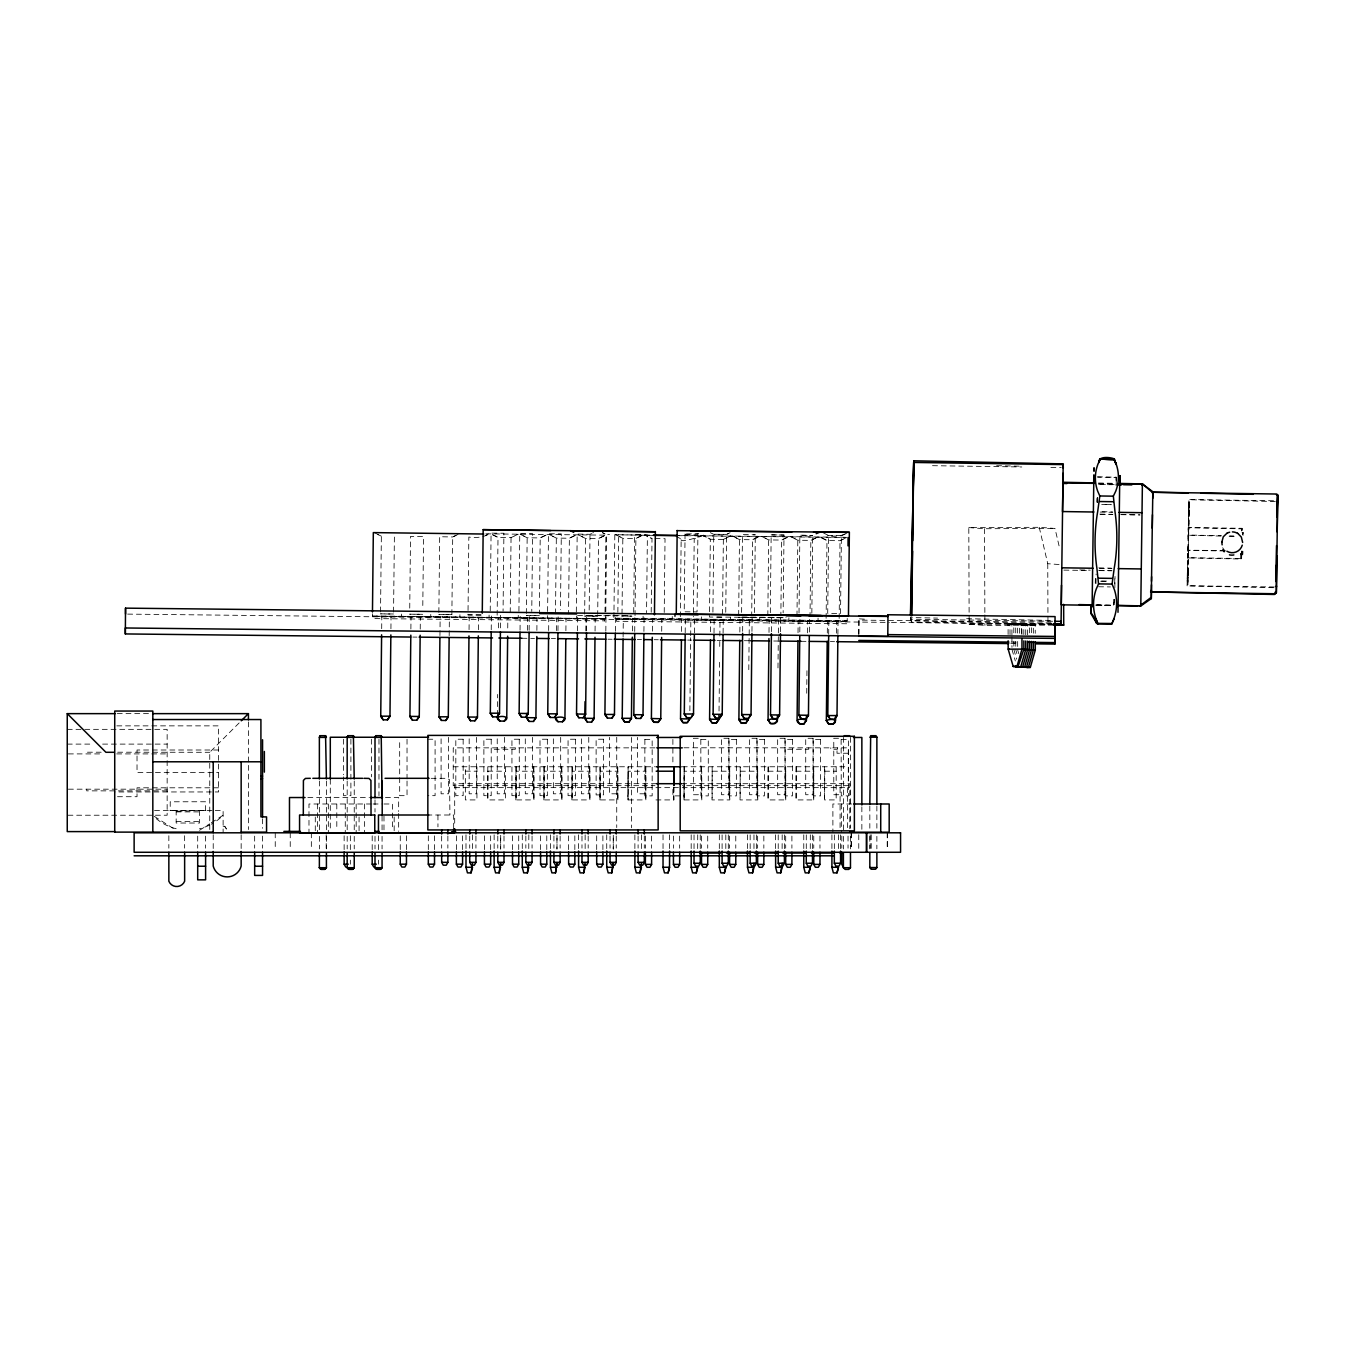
<?xml version="1.0" encoding="UTF-8"?>
<svg xmlns="http://www.w3.org/2000/svg" width="1345" height="1345" viewBox="0 0 1345 1345"><rect width="100%" height="100%" fill="white"/><g stroke="black" fill="none" stroke-linecap="round" stroke-linejoin="round"><path stroke-width="0.75" stroke-dasharray="5 3.75" d="M1116.35 479.98L1116.35 477.458L1097.621 477.189M505.434 766.768L505.434 799.922L487.798 799.922L487.966 771.206M515.824 799.922L515.992 771.206L533.864 771.206L533.931 799.922L515.824 799.922L515.824 766.768M543.851 799.922L544.019 771.206L561.84 771.206L561.907 799.922L543.851 799.922L543.851 766.768M571.877 799.922L572.045 771.206L589.816 771.206L589.9 799.922L571.877 799.922L572.045 766.768M599.904 799.922L600.072 771.206L617.792 771.206L617.876 799.922L599.904 799.922L599.904 766.768M627.93 799.922L628.098 771.206L645.768 771.206L645.852 799.922L627.93 799.922L628.098 766.768L628.216 799.922M683.983 799.922L684.168 771.206L701.737 771.206L701.804 799.922L683.983 799.922L684.168 766.768M740.221 771.206L740.036 799.922L757.773 799.922L757.689 771.206L740.137 771.206L740.221 766.768L740.137 799.922M785.699 766.768L785.699 799.922L768.062 799.922L768.247 766.768M813.725 766.768L813.725 799.922L796.089 799.922L796.274 766.768M1274.371 586.975L1187.938 585.731L1188.173 567.455M1241.754 551.198L1241.637 558.494L1188.341 557.721L1188.392 553.098M1225.345 550.542L1188.442 550.223L1188.476 547.903M1188.576 540.522L1188.661 535.041L1221.462 535.697M1242.057 530.485L1242.074 528.299L1188.778 527.543L1188.728 532.166M1273.547 500.76L1189.182 499.55L1188.946 517.808M1241.637 558.494L1241.738 550.693M1242.797 551.366L1242.746 554.459L1241.704 554.005M1242.746 554.459L1242.78 551.063M1242.023 532.368L1243.066 532.385L1243.049 533.965M836.17 766.768L836.17 799.922L824.586 799.922L824.855 766.768M1114.534 599.635L1114.501 605.485L1114.635 599.584M485.814 533.83L606.629 535.159L605.721 618.7L372.414 616.144L372.447 613.757M380.534 611.908L381.358 536.083L374.313 532.62M381.694 628.687L381.829 616.195M390.924 628.788L391.059 616.296M393.564 612.042L394.388 536.235M401.6 614.077L401.583 616.245M409.737 608.125L410.511 536.403L423.557 536.554L422.767 608.276M410.881 629.006L411.015 616.514M420.228 629.107L420.363 616.615M430.77 614.396L430.736 616.783M438.857 612.547L439.68 536.722L452.71 536.974L458.057 534.57M439.95 635.58L440.151 616.834M449.18 635.681L449.381 616.935M451.87 614.631L438.823 614.497L451.87 614.732L452.71 536.874L458.057 534.385M459.923 614.715L459.906 616.884M481.039 615.052L467.993 614.9L468.833 537.042C485.326 539.883 495.784 529.308 485.427 535.529M469.052 629.645L469.186 617.153M478.4 629.746L478.551 617.254M489.092 615.035L489.076 617.422M490.219 610.983L491.076 533.124L503.904 533.259L503.064 611.118M491.228 629.779L491.379 615.203M497.146 615.22L498.003 537.361L490.959 533.898L498.003 537.462L511.05 537.613L518.144 534.2L511.05 537.512L510.192 615.371M497.431 715.372L497.65 694.423M498.39 627.88L498.507 617.473M500.458 627.913L500.592 615.304M507.737 627.98L507.855 617.574M518.262 615.354L518.228 617.523M518.918 611.303L519.775 533.444L532.603 533.679L531.763 611.437M520.044 630.2L520.196 615.506M526.332 613.488L527.156 537.681L520.128 534.217L527.156 537.781L540.202 537.916L547.314 534.52L540.202 537.832L539.379 613.639M527.526 630.284L527.66 617.792M529.123 630.301L529.291 615.606M536.874 630.385L537.008 617.893M547.415 615.657L547.398 618.061M547.617 611.504L548.474 533.746L561.302 533.881L560.478 609.705M548.659 630.519L548.794 617.91M555.502 613.808L556.326 538L549.281 534.537L556.326 538.101L569.372 538.235L576.467 534.839L569.372 538.134L568.548 613.959M556.544 630.603L556.679 618.095M557.973 630.62L558.125 616.044M565.892 630.704L566.026 618.196M576.316 611.925L577.173 534.066L590.001 534.301L593.498 532.704M576.585 615.976L576.551 618.145M577.442 630.822L577.593 616.144M584.655 614.127L585.478 538.319L578.451 534.856L585.478 538.42L598.525 538.555L605.637 535.142L598.525 538.454L597.701 614.278M585.815 630.923L585.949 618.414M586.521 630.923L586.689 616.229M589.177 610.008L590.001 534.2L593.498 532.553M595.062 631.024L595.196 618.515M604.359 621.121L604.376 618.885L373.742 616.38L373.725 618.599L604.359 620.852M605.015 612.227L605.872 534.368L602.409 532.637L605.872 534.469L609.537 534.52M605.822 631.141L606.007 614.362M847.232 618.448L847.199 620.734L613.908 618.179L613.976 611.824M613.992 609.957L614.816 534.755L653.334 535.175M615.371 631.242L615.556 614.463M616.481 619.019L616.464 621.255L847.098 623.761L847.115 621.541L616.481 619.019L847.115 621.541M617.859 612.278L618.7 534.52M622.012 614.043L622.836 538.235L615.791 534.772L622.836 538.336L635.882 538.471L642.977 535.058L635.882 538.37L635.025 616.229L621.995 615.993M623.105 637.076L623.307 618.33M632.402 630.939L632.537 618.431M633.714 612.446L634.571 534.688L647.399 534.923L646.558 612.681M634.722 631.461L634.874 616.767M643.061 618.498L643.095 616.229M643.919 631.444L644.087 616.867M651.199 612.311L652.006 538.555L644.961 535.091L652.006 538.656M652.359 631.158L652.493 618.65M661.706 631.259L661.841 618.75M664.228 612.463L665.035 538.689L653.855 538.572M672.248 616.531L672.231 618.7M680.318 616.733L681.158 538.874C677.914 546.675 725.073 526.114 694.205 539.009L693.347 616.867M681.495 631.461L681.629 618.969M685.059 533.931L684.218 611.79L697.046 611.925L697.904 534.066C669.104 532.956 692.389 536.705 701.401 532.57M685.193 632.772L685.378 616.01M689.867 710.715L690.658 637.715M690.691 635.731L690.859 619.07M694.39 632.873L694.575 616.111M701.417 616.851L701.384 619.238M710.547 631.78L710.681 619.288M712.917 612.109L713.758 534.234L726.603 534.385L730.1 532.872M714.01 633.091L714.195 616.313M719.037 711.034L719.575 660.933M719.726 646.474L719.827 638.018M719.844 636.05L720.029 619.389M723.358 539.328L722.517 617.187L709.471 617.052L710.328 539.177L703.284 535.713L710.328 539.278L723.358 539.429L730.47 536.016L723.358 539.429M723.089 633.192L723.274 616.413M725.745 612.244L726.603 534.385L730.1 532.721M730.57 617.17L730.554 619.339M738.657 615.321L739.481 539.496L732.453 536.033L739.481 539.597L752.528 539.749L759.639 536.336L752.528 539.648L751.704 615.455M739.851 632.1L739.985 619.608M741.616 612.412L742.457 534.553L755.302 534.789L749.804 534.637M742.642 631.326L742.793 616.632M748.795 669.692L749.333 619.709M751.956 631.427L752.124 616.733M754.444 612.563L755.302 534.688M759.74 617.489L759.706 619.877M767.827 615.64L768.651 539.816L761.606 536.352L768.651 539.917L781.68 540.068L788.792 536.655L781.68 539.967L780.857 615.775M769.004 632.419L769.138 619.927M770.315 612.732L771.156 534.873L784 535.007L783.143 612.866M771.425 631.629L771.61 614.867M777.982 667.927L778.503 620.028M780.52 631.73L780.672 617.036M788.893 617.809L788.876 619.978M796.98 615.96L797.804 540.135L790.776 536.672L797.804 540.236L810.85 540.387L817.962 536.974L810.85 540.287L810.026 616.094M798.022 632.738L798.157 620.247M799.014 613.034L799.855 535.175L812.699 535.428L799.855 535.276M799.804 631.948L799.939 619.339M806.714 693.247L806.983 668.146M807.37 632.839L807.521 620.348M809.354 632.049L809.488 619.44M811.842 613.186L812.699 535.327M818.063 618.128L818.046 620.516M826.116 618.313L826.973 540.455L819.929 536.991L826.973 540.555L840.02 540.707L847.115 537.496M827.309 633.058L827.444 620.566M828.688 634.336L828.873 617.674M836.54 633.159L836.674 620.667M837.901 634.437L838.069 617.674M839.162 618.465L840.02 540.606L847.115 537.294M846.644 533.158L841.398 535.629L840.541 613.488L827.713 613.354L828.554 535.495L823.359 532.889M858.783 634.218L858.951 617.943M858.85 634.352L859.001 620.112L1055.102 622.247M1273.53 587.698L1187.114 585.899L1187.433 568.683M1240.981 559.016L1241.116 551.736L1240.981 559.016L1187.685 557.906L1187.769 553.72M1224.74 550.962L1187.854 550.408L1187.887 548.306M1220.957 536.083L1188.156 535.226L1188.123 537.327M1241.586 530.687L1241.603 528.837L1188.307 527.728L1188.24 531.914M1275.312 501.517L1188.896 499.735L1187.332 573.928M1242.192 551.584C1243.167 555.351 1240.107 556.057 1241.132 551.887M1242.107 554.981L1242.175 551.904M1095.99 583.646L1096.125 574.029M1097.352 502.61L1097.436 496.843M1114.719 583.915L1114.82 576.232M1188.089 573.306L1188.038 578.451L1188.123 574.012M1189.014 511.957L1189.064 506.813L1188.98 511.251M1241.721 552.845L1241.738 551.046M1052.748 624.198L911.574 622.18L911.624 617.994M1188.089 572.499L1188.896 521.826M1188.845 525.34L1189.03 512.764M1097.15 502.509L1097.251 496.91M1114.854 587.647L1115.022 576.45M1188.223 568.464L1187.938 585.731M1188.408 553.518L1188.341 557.721M1188.476 548.121L1188.442 550.223M1188.778 524.096L1189.182 499.55M1188.139 573.71L1188.543 544.742M1188.593 538.437L1188.778 527.543M1188.661 532.67L1188.829 520.347M1241.754 551.366L1241.704 554.443M1242.999 535.461L1243.066 532.385M1187.332 574.214L1187.265 578.636L1187.383 573.458M1188.677 511.419L1188.745 506.998L1188.61 512.176M1242.04 530.182L1242.074 528.299M1242.545 534.268L1242.561 532.906L1242.528 534.503M1096.915 604.863L1113.559 605.2L1113.677 599.332M1116.165 485.411L1116.35 477.458M1097.486 476.803L1116.199 477.189L1116.047 485.091M1051.521 623.626L910.346 620.717L910.43 616.531M1095.267 583.31L1095.452 575.475M1096.965 502.038L1097.016 498.44M1188.509 520.481L1188.677 511.705M1113.559 605.2L1113.61 602.661M1116.148 479.728L1116.199 477.189M1187.517 567.607L1187.114 585.899M1188.072 539.16L1188.307 527.728M1188.324 525.576L1188.896 499.735M1187.416 572.634L1187.685 560.075M1187.938 546.474L1187.685 557.906M1188.139 536.319L1188.156 535.226M1241.116 553.367L1241.065 554.947M1241.553 531.006L1241.603 528.837M910.346 620.717L910.565 617.523L937.566 618.095M199.648 810.581L176.161 811.237M209.753 829.512L209.753 752.292L239.83 722.231M199.531 830.285L209.635 823.846M211.333 822.77L223.119 815.255A49.311 49.311 0 0 1 211.316 824.182M841.398 535.73C811.539 534.217 838.826 538.824 846.644 533.326M1234.122 555.048L1228.742 554.93M1008.111 634.487L1008.077 624.03L1012.869 623.979M1010.028 634.638L1009.977 624.164L1031.413 624.668L1031.43 633.041M1011.928 634.773L1011.894 624.299L1016.686 624.265M1013.811 632.822L1013.794 624.433L1018.585 624.399L1035.213 624.937L1035.246 633.31M1021.931 634.437L1021.897 623.979L1017.106 624.013M1015.727 632.957L1015.694 624.584L1020.485 624.534M1023.831 634.571L1023.797 624.114L1019.006 624.164M1017.627 633.091L1017.593 624.719L1029.766 624.937M1025.731 634.722L1025.697 624.248L1020.905 624.299M1027.647 634.857L1027.597 624.383L1022.805 624.433M1019.527 633.226L1019.493 624.853L1024.285 624.82M1029.53 632.907L1029.497 624.534L1024.705 624.568M1021.427 633.361L1021.393 624.988L1026.185 624.954M1031.413 624.668L1026.622 624.702M1033.347 633.176L1033.313 624.803L1028.521 624.853M1035.213 624.937L1030.421 624.988M1053.354 625.122L984.91 625.391L969.157 624.248L968.803 527.576L1039.231 527.307L1054.984 528.45L1059.255 546.658M968.803 527.576L984.557 528.72L1054.984 528.45M1013.525 624.03L1018.35 624.114M969.157 624.248L1051.908 624.231M1015.425 624.164L1008.077 624.03M1016.45 623.962L1023.797 624.114M1019.241 624.45L1011.894 624.299M1020.25 624.248L1027.597 624.383M1023.041 624.719L1015.694 624.584M1026.84 625.005L1019.493 624.853M1018.148 623.962L1021.897 623.979M1013.726 624.181L1009.977 624.164M1021.948 624.248L1025.697 624.248M1017.526 624.45L1013.794 624.433M1025.764 624.517L1029.497 624.534M1021.343 624.719L1017.593 624.719M1029.564 624.803L1033.313 624.803M1025.142 625.005L1021.393 624.988M117.234 713.64L150.539 713.64M116.813 725.863L218.579 725.863L218.579 791.953L114.728 791.953M67.25 729.343L167.15 729.343L167.15 815.221L67.25 815.221M427.76 739.229L435.091 739.229L435.091 795.668L427.76 795.668M644.827 739.447L652.157 739.447L652.157 795.887L644.827 795.887L644.877 737.363M700.947 739.447L708.277 739.447L708.277 795.887L700.947 795.887L700.812 738.287L693.465 738.287L693.465 794.727L700.812 794.727M841.264 739.447L848.594 739.447L848.594 795.887L841.264 795.887L841.113 738.287L833.782 738.287L833.782 794.727L841.113 794.727M67.25 744.104L92.217 744.104M102.623 744.104L167.15 744.104M654.965 747.854L453.231 747.854L453.231 785.665L654.965 785.665M683.983 747.786L848.291 747.854L848.291 785.665L682.285 785.665M218.579 750.006L137.022 750.006L137.022 772.568L218.579 772.568M101.178 752.208L86.736 752.208L86.736 753.906M117.671 752.208L209.753 752.292M848.291 753.234L837.01 753.234L837.01 747.854M68.376 753.906L103.229 753.906M116.712 753.906L167.15 753.906M453.231 766.768L654.965 766.768M682.285 766.768L848.291 766.768M465.353 771.139L476.937 771.206M487.798 771.139L505.434 771.206M768.113 771.206L785.699 771.206L785.749 799.922M796.089 771.206L813.725 771.206L813.725 799.922M824.586 771.206L836.17 771.206M431.157 778.318L447.078 778.318L449.549 779.73L449.919 815.003M656.444 783.698L454.694 783.698L454.694 826.671M681.663 783.698L849.771 783.698L849.771 828.705M454.694 787.649L849.771 787.649M218.579 787.8L137.022 787.8L137.022 796.711L116.763 796.711M68.376 789.179L167.15 789.179M167.15 790.86L86.719 790.86L86.719 789.179M616.817 793.802L609.47 793.802L609.47 737.363M644.877 793.802L637.53 793.802L637.53 737.363M680.217 795.887L672.887 795.887L672.887 787.531M307.837 797.535L369.556 797.45M385.46 797.45L398.658 797.535L398.658 811.472M655.957 799.922L673.828 799.922L673.828 787.481M371.405 803.991L308.98 803.991L308.98 832.202M373.086 803.991L382.064 803.991M383.981 803.991L392.454 803.991L392.454 830.184M851.704 803.991L832.891 803.991L832.891 832.202M174.984 810.598L169.268 810.598L206.424 810.581L200.708 810.581M154.541 810.581L213.334 810.581M215.25 810.581L223.119 810.581L223.119 832.639M176.161 811.892L199.531 811.892M426.869 815.003L453.668 815.003L453.668 828.856M176.161 821.61L199.531 821.61M223.119 826.284L224.699 826.284L228.28 831.714M710.294 532.67L713.758 534.335L726.603 534.486M784 535.108L771.156 534.873M674.131 535.411L848.107 537.294M653.334 535.377L614.816 534.755M677.308 535.646L846.022 537.496M587.916 615.337L631.461 615.808M742.087 617.019L786.136 617.489M577.543 615.472L631.461 616.06M716.919 617.036L786.136 617.758M751.67 617.506L738.64 617.271M767.793 617.674L780.84 617.725M481.039 614.951L467.993 614.9M864.431 619.154L857.219 618.717M372.414 615.926L605.721 618.7M127.657 614.11L889.348 622.399M891.449 622.432L1053.017 624.198M1011.07 642.103L1019.426 642.204M412.814 637.076L417 637.11M521.927 638.253L534.503 638.387M551.299 638.572L555.502 638.623M607.957 639.194L612.143 639.245M637.328 639.514L641.531 639.564M654.107 639.699L658.31 639.749M687.682 640.069L691.885 640.119M717.07 640.388L721.256 640.439M744.34 640.691L750.644 640.758M773.711 641.01L777.914 641.044M800.998 641.296L807.286 641.363M830.369 641.615L834.572 641.666M1010.835 643.582L1019.224 643.683M932.505 465.689L1021.796 466.967M1050.865 467.387L1061.239 467.539M1098.546 483.427L1115.291 483.662M1098.613 484.536L1115.358 484.772M1101.706 504.543L1111.542 504.694M1100.193 512.092L1112.752 512.277M1100.311 514.378L1112.87 514.563M1121.242 514.681L1140.072 514.95M1099.386 568.347L1111.945 568.515M1063.912 570.112L1089.03 570.482M1099.504 570.616L1112.063 570.801M1100.613 581.242L1108.482 581.359M1098.562 586.756L1110.365 586.924M1095.788 605.216L1112.416 605.452M1096.831 605.334L1113.576 605.586M1052.614 621.239L911.422 619.204L911.574 622.18M1229.666 535.865L1233.768 535.949M996.628 465.706L1021.544 466.211M1098.445 483.006L1115.173 483.343M1100.445 484.234L1115.089 484.536M1105.17 504.375L1111.071 504.493M1102.059 511.688L1112.534 511.907M1099.79 514.093L1112.349 514.345M1120.721 514.513L1139.568 514.9M1098.815 567.876L1111.373 568.145M1079.8 569.927L1090.257 570.145M1098.63 570.33L1111.189 570.583M1101.605 581.023L1107.507 581.141M1095.889 604.947L1112.634 605.284M966.635 618.683L1051.74 620.448M1229.145 536.302L1237.35 536.52M1039.231 527.307L1047.755 563.706L1059.574 564.564M675.879 536.453L681.158 538.874M377.827 534.52L381.358 536.184M154.255 816.331L174.48 829.209M1223.244 549.483L1224.875 551.652M1222.521 549.954L1224.118 552.139M224.699 826.284L226.128 828.453M1017.677 649.837L1018.804 653.687M1015.778 649.702L1016.887 653.552M1013.878 649.568L1016.669 659.184M1011.978 649.416L1015.324 660.967M847.199 620.835L613.908 618.28M1047.755 563.706L1047.974 623.945M1017.661 641.464L1017.677 647.735M1015.744 641.33L1015.778 647.601M1013.844 641.195L1013.878 647.466M1011.928 636.857L1011.961 647.332M984.557 528.72L984.859 612.782M984.859 614.884L984.91 625.391M673.795 787.615L673.828 799.922M205.482 810.581L205.466 801.754L170.21 801.788L170.227 810.598M887.582 832.807L887.582 848.376M887.212 832.807L887.212 848.376M876.873 806.008L876.873 828.184M876.873 836.371L876.873 848.846M871.224 834.757L871.224 848.376M870.131 834.757L870.131 848.376M869.828 806.008L869.828 828.184M869.828 836.371L869.828 848.846M861.859 806.798L861.859 829.899M858.766 834.757L858.766 848.376M851.469 832.807L851.469 848.376M851.082 832.807L851.082 848.376M850.477 737.396L850.477 828.184M850.477 836.388L850.477 848.914M848.039 836.052L848.039 848.207M847.636 787.649L847.636 828.705M843.399 737.396L843.399 832.202M843.399 836.388L843.399 848.914M841.819 836.052L841.819 848.207M841.348 803.991L841.348 832.202M840.558 834.892L840.558 849.065M840.087 787.649L840.087 828.705M838.423 834.825L838.423 849.014M837.431 747.854L837.431 749.266L830.79 749.266L830.79 747.854M834.337 834.892L834.337 849.065M831.916 834.825L831.916 849.014M824.586 766.768L824.586 799.922M819.962 836.052L819.962 848.207M813.759 836.052L813.759 848.207M812.498 834.892L812.498 849.065M810.329 834.825L810.262 849.014M808.765 747.854L808.765 749.266L786.253 749.266L786.253 747.854M806.277 834.892L806.277 849.065M803.772 834.825L803.772 849.014M796.089 766.768L796.089 799.922M791.902 836.052L791.902 848.207M785.699 836.052L785.699 848.207M784.421 834.892L784.421 849.065M782.185 834.825L782.117 849.014M778.217 834.892L778.217 849.065M775.628 834.825L775.628 849.014M768.113 766.768L768.113 799.922M763.842 836.052L763.842 848.207M757.672 766.768L757.672 799.922M757.638 836.052L757.638 848.207M756.361 834.892L756.361 849.065M753.973 834.825L753.973 849.014M750.157 834.892L750.157 849.065M747.484 834.825L747.484 849.014M735.782 836.052L735.782 848.207M729.713 766.768L729.646 799.922M729.578 836.052L729.578 848.207M728.301 834.892L728.301 849.065M725.812 834.825L725.812 849.014M722.097 834.892L722.097 849.065M719.323 834.825L719.323 849.014M712.161 766.768L712.161 799.922M707.722 836.052L707.722 848.207M701.619 766.768L701.619 799.922M701.518 836.052L701.518 848.207M700.241 834.892L700.241 849.065M697.736 834.825L697.668 849.014M694.037 834.892L694.037 849.065M691.179 834.825L691.179 849.014M684.168 766.768L684.168 799.922M679.662 836.052L679.662 848.207M673.593 787.481L673.593 799.922M673.442 836.052L673.442 848.207M672.887 739.447L672.887 764.532M669.524 834.825L669.524 849.014M663.035 834.825L663.035 849.014M651.602 836.052L651.602 848.207M645.852 766.768L645.852 799.922M645.566 766.768L645.566 799.922M645.381 836.052L645.381 848.207M644.305 836.002L644.305 848.157M641.447 834.825L641.363 849.014M638.102 836.002L638.102 848.157M634.874 834.825L634.874 849.014M631.562 737.463L631.562 827.797M617.792 766.768L617.876 799.922M617.54 766.768L617.54 799.922M616.733 737.245L616.733 827.578M616.245 836.002L616.245 848.157M610.042 836.002L610.042 848.157M606.729 834.825L606.729 849.014M602.896 835.833L602.896 850.006M600.24 766.768L600.24 799.922M596.692 835.833L596.692 850.006M589.816 766.768L589.9 799.922M589.513 766.768L589.513 799.922M588.757 737.363L588.757 793.802L581.41 793.802L581.41 737.363M588.185 836.002L588.185 848.157M585.142 834.825L585.142 849.014M581.981 836.002L581.981 848.157M578.585 834.825L578.585 849.014M574.836 835.833L574.836 850.006M572.264 766.768L572.264 799.922M568.632 835.833L568.632 850.006M561.84 766.768L561.907 799.922M561.487 766.768L561.487 799.922M560.68 737.363L560.68 793.802L553.35 793.802L553.35 737.363M560.125 836.002L560.125 848.157M553.921 836.002L553.921 848.157M550.441 834.825L550.441 849.014M546.776 835.833L546.776 850.006M544.271 766.768L544.271 799.922M540.572 835.833L540.572 850.006M533.864 766.768L533.931 799.922M533.461 766.768L533.461 799.922M532.62 737.363L532.62 793.802L525.29 793.802L525.29 737.363M532.065 836.002L532.065 848.157M528.837 834.825L528.77 849.014M525.845 836.002L525.845 848.157M522.28 834.825L522.28 849.014M518.716 835.833L518.716 850.006M516.295 766.768L516.295 799.922M515.303 747.854L515.303 749.266L492.741 749.266L492.741 747.854M512.512 835.833L512.512 850.006M504.56 737.363L504.56 793.802L497.23 793.802L497.23 737.363M504.005 836.002L504.005 848.157M497.784 836.002L497.784 848.157M494.136 834.825L494.136 849.014M490.656 835.833L490.656 850.006M487.798 766.768L487.798 799.922M484.435 835.833L484.435 850.006M476.937 766.768L476.937 799.922L465.353 799.922L465.353 766.768M476.5 737.363L476.5 793.802L469.17 793.802L469.17 737.363M475.928 836.002L475.928 848.157M472.549 834.825L472.482 849.014M469.724 836.002L469.724 848.157M465.992 834.825L465.992 849.014M462.579 835.833L462.579 850.006M456.375 835.833L456.375 850.006M448.44 737.363L448.44 793.802L441.093 793.802L441.093 737.363M447.868 836.002L447.868 848.157M441.664 836.002L441.664 848.157M437.949 815.003L437.949 826.872M434.519 835.833L434.519 850.006M428.315 835.833L428.315 850.006M407.031 739.229L407.031 778.94M407.031 781.025L407.031 795.668L399.684 795.668L399.684 739.229M406.459 835.833L406.459 850.006M400.255 835.833L400.255 850.006M398.658 813.456L398.658 831.395M394.169 816.987L394.169 830.84M383.981 816.079L383.981 830.184M382.064 816.079L382.064 832.202M382.064 836.371L382.064 848.914M378.971 739.229L378.971 795.668M378.399 835.833L378.399 850.006M378.399 860.127L378.399 864.179M375.003 799.821L375.003 812.044M375.003 836.371L375.003 848.914M372.195 835.833L372.195 850.006M371.623 739.229L371.623 776.855M364.629 803.991L364.629 832.202M359.065 816.987L359.065 832.824M356.156 803.991L356.156 832.202M354.239 781.025L354.239 832.202M354.239 836.371L354.239 848.914M350.894 739.229L350.894 795.668L343.563 795.668L343.563 776.855M350.339 835.833L350.339 850.006M350.339 860.127L350.339 864.179M347.178 781.025L347.178 832.202M347.178 836.371L347.178 848.914M345.262 803.991L345.262 832.202M344.135 835.833L344.135 850.006M343.563 739.229L343.563 774.754M336.805 803.991L336.805 830.184M330.298 779.259L330.298 829.68M328.331 803.991L328.331 832.202M326.415 781.025L326.415 832.202M326.415 836.371L326.415 848.914M326.196 834.757L326.196 848.376M319.37 781.025L319.37 832.202M319.37 836.371L319.37 848.914M317.437 803.991L317.437 832.202M315.285 816.987L315.285 830.84M311.334 832.807L311.334 848.376M290.234 832.807L290.234 848.376M275.237 832.807L275.237 848.376M262.561 818.786L262.561 828.301M262.561 836.136L262.561 848.174M254.659 836.136L254.659 848.174M248.421 721.912L248.421 763.304M248.421 765.372L248.421 829.529M241.158 834.774L241.158 849.384M213.216 834.774L213.216 849.384M205.6 836.136L205.6 848.174M199.531 810.581L199.531 823.022L176.161 823.022L176.161 810.581M197.698 836.136L197.698 848.174M184.635 835.733L184.635 848.14M168.848 835.733L168.848 848.174M209.383 825.174A49.311 49.311 0 0 1 199.531 828.722M176.161 828.722A49.311 49.311 0 0 1 154.019 816.684M1234.138 554.846A10.407 10.407 0 0 1 1228.742 554.745M1224.135 551.954A10.407 10.407 0 0 1 1222.521 549.752M1224.286 549.903A10.407 10.407 0 0 1 1222.672 547.718M1224.858 551.467A10.407 10.407 0 0 1 1223.227 549.281M712.194 771.206L712.009 799.922L729.797 799.922L729.713 771.206L712.161 771.206M728.872 738.287L721.525 738.287L721.525 794.727L728.872 794.727L728.872 738.287M756.932 738.287L749.585 738.287L749.585 794.727L756.932 794.727L756.932 738.287M784.992 738.287L777.662 738.287L777.662 794.727L784.992 794.727L784.992 738.287M813.053 738.287L805.722 738.287L805.722 794.727L813.053 794.727L813.053 738.287M463.151 739.229L455.82 739.229L455.82 795.668L463.151 795.668L463.151 739.229M491.211 739.229L483.881 739.229L483.881 795.668L491.211 795.668L491.211 739.229M519.271 739.229L511.941 739.229L511.941 795.668L519.271 795.668L519.271 739.229M547.348 739.229L540.001 739.229L540.001 795.668L547.348 795.668L547.348 739.229M575.408 739.229L568.061 739.229L568.061 795.668L575.408 795.668L575.408 739.229M603.468 739.229L596.121 739.229L596.121 794.912L603.468 794.912L603.468 739.229M736.354 739.447L729.007 739.447L729.007 795.887L736.354 795.887L736.354 739.447M764.414 739.447L757.067 739.447L757.067 795.887L764.414 795.887L764.414 739.447M792.474 739.447L785.127 739.447L785.127 795.887L792.474 795.887L792.474 739.447M820.534 739.447L813.204 739.447L813.204 795.887L820.534 795.887L820.534 739.447M393.547 613.992L380.5 613.858L393.547 614.093M422.7 614.312L409.67 614.177L422.7 614.312M539.362 615.59L526.315 615.438L539.362 615.59M597.684 616.229L584.638 616.077L597.684 616.229M613.286 849.014L613.286 834.825L613.219 849.014M556.998 849.014L556.998 834.825L556.931 849.014M500.693 849.014L500.693 834.825L500.626 849.014"/><path stroke-width="1.5" d="M1092.644 605.284L1061.255 604.83L1061.474 585.176M1117.762 605.637L1140.795 605.973L1151.303 598.609L1151.471 584.789M1094.78 618.431L1096.763 623.492L1090.997 613.589L1091.114 604.594L1091.148 606.511M1094.006 469.96L1094.006 467.892L1093.922 470.767M1276.455 586.756L1276.338 592.826L1275.295 593.75L1151.404 591.968L1151.421 590.018M1276.338 592.826L1276.926 555.888M1152.715 498.44L1152.833 492.253L1276.724 494.035L1277.75 494.977L1277.683 502.021M1119.847 485.31L1119.914 475.844L1119.864 477.744M410.713 637.042L125.337 633.932L125.522 608.142L888.003 616.447L887.986 614.766L1055.068 616.598L1054.9 644.07L1036.003 643.868M372.464 611.975L373.322 532.603L483.729 534.032M390.857 634.924L389.966 716.28L387.444 719.878L383.19 719.794L380.736 716.179L381.61 634.823M410.813 635.143L409.922 716.498L412.411 720.163L416.715 720.197L419.27 716.599L420.161 635.243M449.146 637.648L448.288 716.919L445.767 720.516L441.513 720.416L439.058 716.818L439.916 637.547M468.985 635.899L468.11 717.12L470.582 720.785L474.886 720.836L477.458 717.221L478.332 635.882M482.267 613.186L483.174 529.644L655.368 531.746L571.322 530.821M500.407 631.965L499.516 713.304L496.994 716.919L492.758 716.818L490.32 713.203L491.211 631.864M507.653 636.202L506.762 717.541L504.19 721.155L499.886 721.054C489.849 714.75 514.412 715.036 504.19 721.155M520.011 632.167L519.136 713.522L521.541 717.188L519.136 713.405L528.215 713.506L525.727 717.221L521.541 717.137M526.618 713.489L526.567 717.759L529.056 721.424L533.36 721.475L535.915 717.86L536.806 636.521M528.215 713.623L529.106 632.268M557.94 632.587L557.065 713.926L554.51 717.541L550.223 717.44L547.751 713.825L548.625 632.486M565.808 638.925L564.934 718.18L562.378 721.794L558.074 721.693C548.037 715.389 572.583 715.674 562.378 721.794M577.409 632.806L576.534 714.145L578.938 717.81L576.534 714.027L585.613 714.128L583.125 717.843L578.938 717.759M585.041 701.619L584.873 718.398L587.311 722.063L591.565 722.114L594.103 718.499L594.994 637.261M585.613 714.245L586.504 632.907M615.337 633.209L614.463 714.565L611.841 718.163L607.452 718.062L604.914 714.447L605.805 633.108M632.335 637.177L631.444 718.415L628.922 722.03L624.668 721.979L622.214 718.314L623.071 639.06M634.705 633.428L633.814 714.767L636.252 718.432L633.814 714.666L643.011 714.767L640.489 718.482L636.252 718.381M643.011 714.867L643.902 633.529M661.639 637.395L660.765 718.734L658.193 722.349L653.889 722.299L651.4 718.633L652.291 637.295M654.46 614.833L655.368 531.527M674.971 616.279L675.005 614.312L698.072 614.816M677.174 530.451L676.266 613.992L848.46 615.859L849.367 532.317L677.174 530.67M681.411 639.682L680.536 718.953L682.991 722.618L687.245 722.652L689.783 718.936L680.536 718.835L682.991 722.618L687.245 722.601L689.783 718.936M694.373 634.857L693.516 714.111L690.994 717.726L686.757 717.625L684.302 714.01L685.177 634.756M718.987 715.204L718.936 719.373L716.381 722.971L712.077 722.938L709.588 719.272L710.446 640.001M723.072 635.159L722.215 714.43L719.726 718.028L715.54 717.927L713.119 714.329L713.976 635.059M739.75 640.321L738.893 719.592L741.381 723.257L745.685 723.291L748.24 719.575L738.893 719.474L741.381 723.257L745.685 723.24L748.24 719.575M742.625 633.293L741.734 714.632L744.205 718.297L748.492 718.348L751.048 714.733L751.939 633.394M777.444 715.725L777.41 720.012L774.838 723.61L770.534 723.56L768.062 719.911L768.937 638.556M780.487 633.714L779.612 715.052L777.124 718.65L772.938 718.566L770.517 714.952L771.408 633.613M797.938 640.96L797.081 720.214L799.552 723.879L803.856 723.929L806.428 720.315L806.462 716.044M799.771 636L798.896 715.254L801.435 718.919L805.84 718.97L808.446 715.372L809.32 636.101M835.632 716.364L835.581 720.634L833.059 724.249L828.806 724.198L826.351 720.533L827.209 641.279M837.868 636.42L837.01 715.674L834.488 719.289L830.252 719.188L827.797 715.574L828.671 636.319M848.022 545.851L848.107 537.512M125.337 633.932L125.304 627.98L887.784 636.303L887.986 614.766M1054.9 644.07L1055.119 624.214M1152.581 493.632L1152.598 492.22L1188.291 492.959M1150.547 591.918L1274.404 594.473L1275.48 592.17M1276.472 494.775L1277.498 495.733L1277.397 501.769M1094.073 471.154L1094.107 468.295L1094.057 470.397M1151.572 576.669L1151.404 591.968M911.49 615.018L913.675 462.445L1063.172 464.597L1063.323 467.572M911.658 615.909L912.582 551.114M912.734 540.673L913.675 462.445M1054.833 624.231L1061.054 624.332L1063.172 464.597M1093.905 483.124L1093.989 475.373L1093.956 477.273M1119.359 483.427L1142.393 483.914L1140.795 605.973L1140.829 604.124M1151.505 581.275L1152.446 514.748M1152.262 528.249L1152.816 491.732L1142.51 484.049L1117.392 483.696M1277.162 531.931L1277.666 500.811L1276.422 586.992L1276.455 585.747M1094.359 483.359L1062.97 482.905L1062.785 494.657L1062.516 511.554L1093.922 512.008M1092.14 605.031L1092.106 606.931L1093.872 474.97L1093.653 482.754M1151.438 591.598L1151.303 598.609M1277.632 501.046L1277.75 494.977M1062.819 484.099L1062.853 482.267L1094.258 482.905M1117.107 605.065L1117.073 606.948L1117.14 604.342M1117.998 612.278L1119.78 475.609L1119.729 478.198M1142.359 485.747L1142.393 483.914L1152.615 492.539M1275.749 579.09L1276.506 545.599M910.481 614.446L913.81 460.797L1063.29 463.89L1063.206 468.077M910.615 615.438L913.81 460.797M1062.718 483.796L1062.937 473.339M1277.094 517.052L1277.38 501.567L1277.061 514.832M1275.749 581.494L1276.086 565.388M1277.313 502.811L1277.498 495.733M1091.249 604.964L1090.997 613.589M1275.48 593.565L1275.531 591.632M1139.837 605.855L1150.429 597.92M1062.853 482.267L1062.769 483.46L1066.955 483.544M1142.309 485.108L1142.393 483.914L1142.561 485.175M1152.564 492.774L1152.631 491.648M1092.005 614.009L1097.823 623.895L1111.827 624.097L1113.946 618.582A162.325 84.046 0.9 0 0 1114.282 589.345L1112.08 584.083L1114.215 568.279A182.046 182.012 -4.7 0 0 1115.022 511.89L1113.341 496.171L1115.678 491.312A162.325 78.245 0.8 0 0 1116.182 464.109L1114.013 459.183L1100.176 458.83L1098.831 462.596M1100.378 458.998L1098.058 463.84A162.325 78.245 0.8 0 0 1097.638 491.059L1099.806 495.969L1097.671 511.638A182.046 182.012 -0.5 0 0 1096.864 568.027L1098.546 583.881L1096.225 589.093A162.325 84.046 0.8 0 0 1095.822 618.33L1098.008 623.609M1221.832 542.153L1223.277 536.789L1227.144 533.04M465.992 851.049L465.992 867.273L467.455 872.871L471.053 872.871L472.549 863.221M499.18 872.871L500.693 863.221L499.214 872.871L495.599 872.871L494.136 867.273L494.136 851.049M522.28 851.049L522.28 867.273L523.743 872.871L527.358 872.871L528.837 863.221M555.485 872.871L556.998 863.221L555.502 872.871L551.904 872.871L550.441 867.273L550.441 851.049M578.585 851.049L578.585 867.273L580.048 872.871L583.663 872.871L585.075 863.221M611.79 872.871L613.286 863.221L611.807 872.871L608.192 872.871L606.729 867.273L606.729 851.049M634.874 851.049L634.874 867.273L636.336 872.871L639.951 872.871L641.447 863.221M663.035 851.049L663.035 867.273L664.497 872.871L668.095 872.871L669.524 867.273L669.591 851.049M691.179 867.273L692.641 872.871L696.256 872.871L697.668 867.273L691.179 867.273L691.179 851.049M719.323 867.273L720.785 872.871L724.4 872.871L725.812 867.273L719.323 867.273L719.323 851.049M747.484 851.049L747.484 867.273L748.946 872.871L752.544 872.871L754.041 863.221M775.628 851.049L775.628 867.273L777.091 872.871L780.705 872.871L782.185 863.221M803.772 867.273L805.235 872.871L808.849 872.871L810.262 867.273L803.772 867.273L803.772 851.049M831.916 851.049L831.916 867.273L833.379 872.871L836.993 872.871L838.423 867.273M471.053 872.871L472.549 867.273L465.992 867.273M527.358 872.871L528.837 867.273L522.28 867.273M583.663 872.871L585.142 867.273L578.585 867.273M639.951 872.871L641.447 867.273L634.874 867.273M668.095 872.871L669.591 867.273L663.035 867.273M696.256 872.871L697.736 867.273M724.4 872.871L725.88 867.273M752.544 872.871L754.041 867.273L747.484 867.273M780.705 872.871L782.185 867.273L775.628 867.273M808.849 872.871L810.329 867.273M836.993 872.871L838.49 867.273L831.916 867.273M1017.005 666.447L1015.088 666.599L1016.971 666.447L1021.981 649.097L1021.948 638.623M1018.047 666.599L1023.881 649.231L1023.864 640.859M1020.821 666.716L1018.888 666.868L1020.771 666.716L1025.798 649.366L1025.764 640.993M1022.721 666.868L1021.679 666.851L1022.671 666.868L1027.698 649.5L1027.664 641.128M1024.621 667.002L1022.704 667.154L1024.621 667.002L1029.597 649.652L1029.564 641.279M1033.363 641.548L1033.397 649.921L1028.421 667.271L1023.73 667.154L1026.521 667.137L1031.497 649.786L1031.464 641.414M1028.421 667.271L1026.504 667.423L1030.32 667.406L1035.297 650.055L1035.263 641.683M1098.747 462.243C1098.445 451.264 1133.499 463.42 1100.328 458.763M1111.659 623.929L1113.996 619.087M1098.798 461.839L1100.344 458.628M320.211 735.698L319.37 737.396L326.415 737.396L325.574 735.698L320.211 735.698L319.37 737.194L319.37 779.007M348.036 735.698L347.178 737.396L354.239 737.396L353.399 735.698L348.036 735.698L347.178 737.194L347.178 779.007M375.86 735.698L375.003 737.396L382.064 737.396L381.223 735.698L375.86 735.698L375.003 737.194L375.003 797.753M406.459 852.024L406.459 864.179L404.862 867.054L401.852 867.054L400.255 864.179L400.255 852.024M434.519 852.024L434.519 864.179L432.922 867.054L429.912 867.054L428.315 864.179L428.315 852.024M447.868 852.209L447.868 862.33L446.271 865.205L443.262 865.205L441.664 862.33L441.664 852.209M462.579 852.024L462.579 864.179L460.982 867.054L457.972 867.054L456.375 864.179L456.375 852.024M475.928 852.209L475.928 862.33L474.331 865.205L471.322 865.205L469.724 862.33L469.724 852.209M490.656 852.024L490.656 864.179L489.059 867.054L486.033 867.054L484.435 864.179L484.435 852.024M504.005 852.209L504.005 862.33L502.408 865.205L499.382 865.205L497.784 862.33L497.784 852.209M518.716 852.024L518.716 864.179L517.119 867.054L514.109 867.054L512.512 864.179L512.512 852.024M532.065 852.209L532.065 862.33L530.468 865.205L527.442 865.205L525.845 862.33L525.845 852.209M546.776 852.024L546.776 864.179L545.179 867.054L542.169 867.054L540.572 864.179L540.572 852.024M560.125 852.209L560.125 862.33L558.528 865.205L555.519 865.205L553.921 862.33L553.921 852.209M574.836 852.024L574.836 864.179L573.239 867.054L570.23 867.054L568.632 864.179L568.632 852.024M588.185 852.209L588.185 862.33L586.588 865.205L583.579 865.205L581.981 862.33L581.981 852.209M602.896 852.024L602.896 864.179L601.299 867.054L598.29 867.054L596.692 864.179L596.692 852.024M616.245 852.209L616.245 862.33L614.648 865.205L611.639 865.205L610.042 862.33L610.042 852.209M644.305 852.209L644.305 862.33L642.708 865.205L639.699 865.205L638.102 862.33L638.102 852.209M651.602 852.259L651.602 864.398L650.005 867.273L646.979 867.273L645.381 864.398L645.381 852.259M679.662 852.259L679.662 864.398L678.065 867.273L675.039 867.273L673.442 864.398L673.442 852.259M700.241 851.082L700.241 863.238L698.643 866.113L695.634 866.113L694.037 863.238L694.037 851.082M707.722 852.259L707.722 864.398L706.125 867.273L703.116 867.273L701.518 864.398L701.518 852.259M728.301 851.082L728.301 863.238L726.703 866.113L723.694 866.113L722.097 863.238L722.097 851.082M735.782 852.259L735.782 864.398L734.185 867.273L731.176 867.273L729.578 864.398L729.578 852.259M756.361 851.082L756.361 863.238L754.764 866.113L751.754 866.113L750.157 863.238L750.157 851.082M763.842 852.259L763.842 864.398L762.245 867.273L759.236 867.273L757.638 864.398L757.638 852.259M784.421 851.082L784.421 863.238L782.824 866.113L779.814 866.113L778.217 863.238L778.217 851.082M791.902 852.259L791.902 864.398L790.305 867.273L787.296 867.273L785.699 864.398L785.699 852.259M812.498 851.082L812.498 863.238L810.9 866.113L807.874 866.113L806.277 863.238L806.277 851.082M819.962 852.259L819.962 864.398L818.365 867.273L815.356 867.273L813.759 864.398L813.759 852.259M840.558 851.082L840.558 863.238L838.961 866.113L835.951 866.113L834.337 863.238L834.337 851.082M869.828 803.991L870.669 735.698L876.032 735.698L876.873 737.194L876.873 803.991M1116.215 464.597L1114.013 459.183M1096.763 623.492L1094.83 617.91M525.727 717.221L528.215 713.506M583.125 717.843L585.613 714.128M496.994 716.919L499.516 713.186L490.32 713.203M640.489 718.482L643.011 714.767M690.994 717.726L693.516 713.993L684.302 714.01M387.444 719.878L389.966 716.162L380.736 716.179M445.767 720.516L448.288 716.801L439.058 716.818M591.565 722.114L594.103 718.398L584.873 718.297L587.311 722.063M628.922 722.03L631.444 718.297L622.214 718.314M554.51 717.541L557.065 713.825L547.751 713.825M748.492 718.348L751.048 714.632L741.734 714.531L744.205 718.297M416.715 720.197L419.27 716.481L409.922 716.381L412.411 720.163M474.886 720.836L477.458 717.12L468.094 717.019L470.582 720.785M533.36 721.475L535.915 717.759L526.567 717.658L529.056 721.424M660.765 718.617L658.193 722.349L653.889 722.248L651.4 718.516L660.765 718.734M718.936 719.256L716.381 722.971L712.077 722.87L709.588 719.155L718.936 719.373M803.856 723.879L806.428 720.214C794.391 716.028 794.996 724.921 803.856 723.929M611.841 718.163L614.463 714.447L604.914 714.447M805.84 718.97L808.446 715.254L798.896 715.153L801.435 718.919M326.415 867.559L325.087 869.24L320.682 869.24L319.37 867.559M354.239 867.559L352.911 869.24L348.506 869.24L347.178 867.559M382.064 867.559L380.736 869.24L376.331 869.24L375.003 867.559M876.873 852.999L876.873 867.559L875.561 869.24L871.14 869.24L869.828 867.559L869.828 852.999M241.259 720.785L248.421 713.64L248.421 719.844M326.415 852.999L326.415 867.71L324.7 869.408L321.068 869.408L319.37 867.71L319.37 852.999M354.239 852.999L354.239 867.71L352.524 869.408L348.893 869.408L347.178 867.71L347.178 852.999M382.064 852.999L382.064 867.71L380.349 869.408L376.718 869.408L375.003 867.71L375.003 852.999M850.477 853.1L850.477 867.71L848.762 869.408L845.114 869.408L843.399 867.71L843.399 853.1L839.902 853.033M1097.823 623.895L1095.822 618.818M816.196 533.662L819.693 532.216M1035.146 650.072L1031.548 650.055M1008.145 640.775L1008.178 649.147L1013.188 666.464L1016.131 666.464M1018.871 666.582L1017.879 666.582M1021.225 649.114L1008.178 649.147L1009.271 649.147M1023.125 649.248L1021.628 649.215M1026.941 649.517L1023.948 649.5M1030.741 649.803L1027.748 649.769M1032.641 649.938L1031.144 649.921M1023.999 649.4L1025.798 649.366L1023.528 649.366M1027.815 649.669L1029.597 649.652L1027.328 649.635M1017.862 666.733L1018.03 666.733M1021.679 667.002L1020.788 667.019L1021.83 667.019M1015.963 666.582L1023.747 667.002L1019.762 666.868M1027.546 667.288L1024.604 667.288L1025.63 667.288M1027.378 667.423L1030.32 667.406M1053.354 625.122L1063.727 625.089L1063.643 604.325M1015.979 666.447L1013.188 666.464M1016.131 666.599L1019.779 666.716M1025.478 667.137L1026.521 667.137M115.351 831.597L67.25 831.597L67.25 713.64L115.149 713.64M152.624 713.64L248.421 713.64M152.826 719.541L260.913 719.541L260.913 816.886L266.562 816.886L266.562 832.118L241.158 832.118M844.24 735.698L849.636 735.698M347.229 737.245L330.298 737.245L330.298 779.259M353.298 737.245L376.297 737.245M380.484 737.245L428.567 737.245M869.828 737.194L876.873 737.194M656.679 737.463L681.814 737.463M853.487 737.463L861.859 737.463L861.859 804.999M656.797 747.786L682.285 747.854M114.224 752.292L105.919 752.292L67.25 713.64M152.826 761.791L260.913 761.791M656.192 766.768L681.041 766.768M656.192 771.206L673.761 771.206L673.795 785.564M260.913 776.065L262.561 776.065M310.308 778.318L305.416 778.419L303.415 780.403L303.314 815.003M312.847 778.318L362.646 778.318M364.041 778.318L368.933 778.419L370.934 780.403L371.035 815.003M385.04 778.318L429.089 778.318M260.913 778.654L262.561 778.654M656.444 783.698L681.663 783.698M305.046 797.535L289.478 797.535L289.478 831.395M370.732 797.535L382.484 797.535M853.789 803.991L889.179 803.991L889.179 832.202L849.636 832.202M428.904 815.003L378.466 815.003L378.466 833.059L441.126 833.059M283.862 831.395L300.473 831.395M374.986 831.395L379.105 831.395M451.567 831.782L455.736 831.782M213.216 832.118L114.728 832.118L114.728 711.051L152.826 711.051L152.826 832.118M447.397 833.059L453.668 833.059L453.668 828.856M699.77 853.033L720.617 853.033M726.401 853.033L749.182 853.033M754.259 853.033L777.275 853.033M782.756 853.033L805.302 853.033M811.338 853.033L833.513 853.033M134.13 855.807L833.496 855.807M441.664 862.33L447.868 862.33M469.724 862.33L475.928 862.33M497.784 862.33L504.005 862.33M525.845 862.33L532.065 862.33M553.921 862.33L560.125 862.33M581.981 862.33L588.185 862.33M610.042 862.33L616.245 862.33M638.102 862.33L644.305 862.33M694.037 863.238L700.241 863.238M722.097 863.238L728.301 863.238M750.157 863.238L756.361 863.238M778.217 863.238L784.421 863.238M806.277 863.238L812.498 863.238M834.337 863.238L840.558 863.238M344.135 852.024L344.135 864.179L348.271 864.179M372.195 852.024L372.195 864.179L376.331 864.179M400.255 864.179L406.459 864.179M428.315 864.179L434.519 864.179M456.375 864.179L462.579 864.179M484.435 864.179L490.656 864.179M512.512 864.179L518.716 864.179M540.572 864.179L546.776 864.179M568.632 864.179L574.836 864.179M596.692 864.179L602.896 864.179M645.381 864.398L651.602 864.398M673.442 864.398L679.662 864.398M701.518 864.398L707.722 864.398M729.578 864.398L735.782 864.398M757.638 864.398L763.842 864.398M785.699 864.398L791.902 864.398M813.759 864.398L819.962 864.398M197.698 866.23L205.6 866.23M254.659 866.23L262.561 866.23M494.136 867.273L500.693 867.273M550.441 867.273L556.998 867.273M606.729 867.273L613.286 867.273M869.828 867.559L876.873 867.559M319.37 867.71L326.415 867.71M347.178 867.71L354.239 867.71M375.003 867.71L382.064 867.71M843.399 867.71L850.477 867.71M690.489 530.804L791.97 531.914M813.523 532.149L849.367 532.317M550.828 530.602L483.174 529.644M653.334 535.175L677.308 535.428M653.334 535.377L677.308 535.646M676.266 613.875L696.76 614.211M786.959 615.186L821.19 615.472M858.984 615.926L888.188 616.229M786.169 615.791L800.847 615.943M809.236 616.027L821.812 616.178M539.664 613.589L576.568 613.992M1054.85 636.454L887.767 634.621L887.784 636.303M858.749 636.252L1054.867 638.387M858.783 640.439L1008.985 642.086M1027.765 642.288L1054.884 642.591M419.102 637.143L492.539 637.933M498.844 638.001L521.927 638.253M536.605 638.421L549.197 638.556M557.587 638.64L578.569 638.875M584.873 638.942L605.855 639.178M614.245 639.262L635.227 639.497M643.616 639.581L652.022 639.682M660.412 639.766L685.597 640.035M693.986 640.136L714.968 640.354M723.358 640.455L742.238 640.657M750.644 640.758L769.525 640.96M780.016 641.077L800.998 641.296M809.387 641.397L828.268 641.599M836.674 641.683L1008.733 643.566M713.119 714.329L722.215 714.313L719.726 718.028M770.517 714.952L779.612 714.935L777.124 718.65M827.797 715.574L837.01 715.557L834.488 719.289M768.062 719.794C780.907 716.128 779.293 724.652 770.534 723.509L768.062 719.911M826.351 720.432C838.187 716.465 837.649 725.426 828.806 724.148L826.351 720.533M628.922 721.979L624.668 721.929L622.214 718.196M1100.378 459.133L1114.03 459.317M1117.443 484.805L1121.629 484.872M1099.806 495.969L1113.341 496.171M1099.823 501.534L1113.172 501.719M1119.04 512.361L1142.056 512.697M1061.709 567.809L1093.115 568.246M1118.233 568.616L1141.249 568.952M1098.714 578.199L1112.063 578.384M1098.546 583.881L1112.08 584.083M1054.699 621.255L1060.919 621.356L1061.054 624.332M1123.462 484.721L1131.834 484.889M1200.883 493.212L1253.372 494.304M1079.144 604.594L1091.703 604.863M1116.821 605.384L1137.752 605.805M1098.882 623.391L1110.6 623.492M1053.589 623.676L1059.826 623.811M1053.875 624.383L1063.727 625.089M570.246 530.602L573.71 532.334M1237.568 533.192L1241.317 537.042L1242.645 542.455M604.914 714.346L607.452 718.112M555.586 717.978L558.074 721.744M497.415 717.339L499.886 721.105M547.751 713.724L550.223 717.49M439.058 716.7L441.513 720.466M380.736 716.061L383.19 719.844M827.797 715.473L830.252 719.239M684.302 713.892L686.757 717.675M490.32 713.102L492.758 716.868M770.517 714.834L772.938 718.617M713.119 714.212L715.54 717.978M381.223 735.698L382.064 797.753M353.399 735.698L354.239 779.007M325.574 735.698L326.415 779.007M843.416 867.273L841.819 864.398L841.819 852.259M372.195 864.179L373.792 867.054M344.135 864.179L345.732 867.054M1116.148 463.823L1113.996 458.897L1116.131 464.344M1221.815 541.968L1222.134 544.859M1152.816 491.732L1152.867 492.774M1062.97 482.905L1063.021 484.032M125.522 608.142L125.556 614.077M880.723 803.991L880.723 832.202M866.684 832.807L866.684 852.276M866.415 832.807L866.415 852.276M673.828 785.413L673.828 766.768L673.761 771.206M644.305 829.932L644.305 833.984M638.102 829.932L638.102 833.984M616.245 829.932L616.245 833.984M610.042 829.932L610.042 833.984M588.185 829.932L588.185 833.984M581.981 829.932L581.981 833.984M560.125 829.932L560.125 833.984M553.921 829.932L553.921 833.984M532.065 829.932L532.065 833.984M525.845 829.932L525.845 833.984M504.005 829.932L504.005 833.984M497.784 829.932L497.784 833.984M475.928 829.932L475.928 833.984M469.724 829.932L469.724 833.984M454.694 828.705L454.694 832.807M447.868 829.932L447.868 833.984M441.664 829.932L441.664 833.984M382.199 781.142L382.199 815.003M264.36 751.468L264.36 772.131M262.561 739.75L262.561 816.886M262.561 852.192L262.561 875.41L254.659 875.41L254.659 852.192M241.158 761.791L241.158 832.689M241.158 851.469L241.158 866.062A14.425 14.425 0 0 1 213.216 866.062L213.216 851.469M213.216 761.791L213.216 832.689M205.6 852.192L205.6 879.849L197.698 879.849L197.698 852.192M184.635 852.276L184.635 881.244A8.541 8.541 0 0 1 168.848 881.244L168.848 852.276M1242.259 545.145A10.407 10.407 0 0 1 1226.909 551.248M1227.161 533.225A10.407 10.407 0 0 1 1229.683 532.216M1232.39 531.897A10.407 10.407 0 0 1 1237.568 533.377M658.142 735.396L427.844 735.396L427.844 829.932L658.142 829.932L658.142 735.396M854.378 736.303L680.2 736.303L680.2 830.84L854.378 830.84L854.378 736.303M374.767 815.003L299.565 815.003L299.565 833.059L374.767 833.059L374.767 815.003M900.562 832.807L134.13 832.807L134.13 852.276L900.562 852.276L900.562 832.807"/></g></svg>
